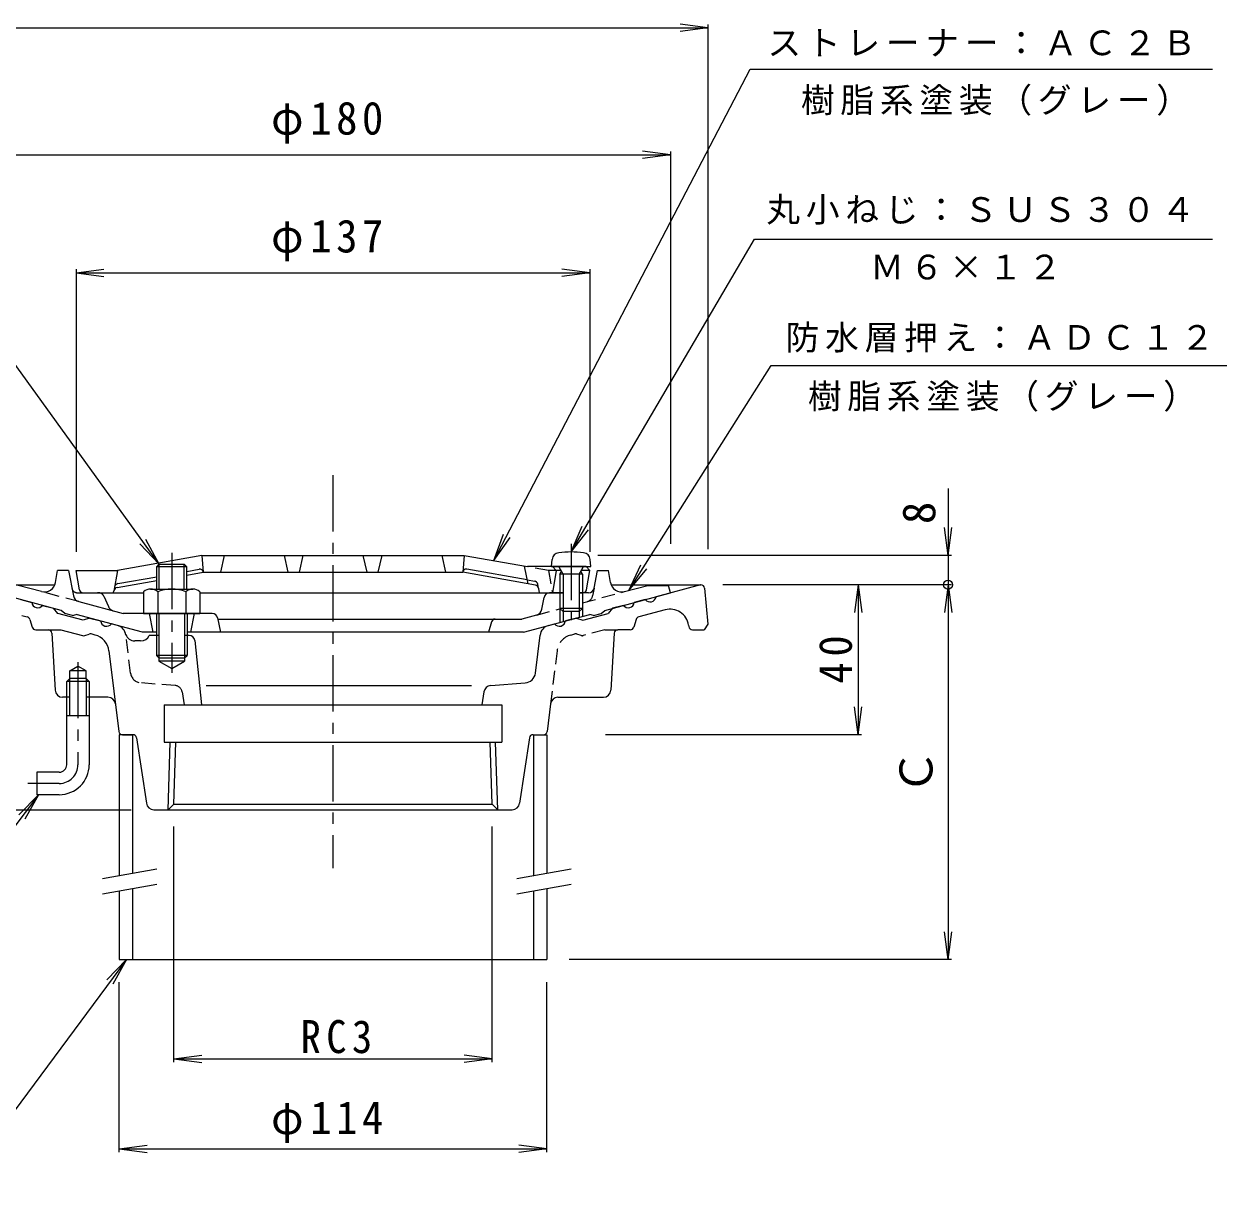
# Model space of a CAD drawing. Units: millimetres, scale not verified. Extents: x -282 to 216, y -347 to 388.
# Drawn here: x -115.5 to 205.3, y -190.5 to 118.4 of the extents above; entities that cross this region are included whole.
import ezdxf
from ezdxf.enums import TextEntityAlignment as Align

# ---------------------------------------------------------------- set-up
doc = ezdxf.new("R2010")
doc.units = ezdxf.units.MM
doc.header["$LTSCALE"] = 3
doc.header["$PDMODE"] = 32
doc.header["$PDSIZE"] = 2.4
doc.linetypes.add('CHAIN1', pattern=[8, 5, -1, 1, -1])
doc.linetypes.add('DASHED1', pattern=[1.8, 1.2, -0.6])
for name, color, linetype, lineweight in [('1-0_1-0ﾚｲﾔ', 3, 'Continuous', 9), ('1-1_1-1ﾚｲﾔ', 2, 'Continuous', 9), ('1-2_1-2ﾚｲﾔ', 6, 'Continuous', 9), ('1-3_1-3ﾚｲﾔ', 4, 'Continuous', 9), ('1-4_1-4ﾚｲﾔ', 7, 'Continuous', 9), ('1-5_1-5ﾚｲﾔ', 7, 'Continuous', 9)]:
    doc.layers.add(name, color=color, linetype=linetype, lineweight=lineweight)
doc.styles.add('ＭＳ ゴシック', font='')
doc.styles.get('ＭＳ ゴシック').set_extended_font_data('MS Gothic')

msp = doc.modelspace()

# ---------------------------------------------------------------- linework, layer by layer
at = {"layer": '1-0_1-0ﾚｲﾔ', "linetype": 'CHAIN1'}
msp.add_line((-33.118, -2.006), (-33.118, -106.849), dxfattribs=at)
at = {"layer": '1-0_1-0ﾚｲﾔ'}
for p, q in [((-131.235, -31.216), (-107.277, -31.216)), ((41.041, -31.216), (64.972, -31.216)), ((64.882, -31.216), (53.026, -34.392)), ((-116.365, -35.169), (-113.467, -35.945)), ((50.128, -35.169), (47.231, -35.945)), ((65.968, -32.121), (66.882, -41.716)), ((-110.569, -36.722), (-107.671, -37.498)), ((-106.481, -38.852), (-107.671, -37.498)), ((41.435, -37.498), (40.245, -38.852)), ((44.333, -36.722), (41.435, -37.498)), ((55.459, -37.881), (48.419, -39.768)), ((-116.113, -39.377), (-114.655, -39.768)), ((-113.957, -40.444), (-113.333, -42.505)), ((-99.72, -40.664), (-106.481, -38.852)), ((-98.012, -40.086), (-99.72, -40.664)), ((-98.012, -40.086), (-95.114, -40.863)), ((-90.548, -42.086), (-92.217, -41.639)), ((24.312, -42.086), (25.98, -41.639)), ((31.776, -40.086), (28.878, -40.863)), ((31.776, -40.087), (33.483, -40.664)), ((47.721, -40.444), (47.097, -42.505)), ((-108.066, -44.16), (-107.223, -59.326)), ((-99.298, -44.744), (-98.164, -44.361)), ((-96.534, -44.623), (-97.585, -44.342)), ((-79.518, -44.716), (-82.118, -44.716)), ((-71.472, -44.716), (-72.718, -44.716)), ((20.863, -54.776), (22.11, -44.618)), ((41.829, -44.16), (40.987, -59.326)), ((46.14, -43.216), (42.828, -43.216)), ((61.7, -41.982), (61.756, -42.361)), ((62.745, -43.216), (65.882, -43.216)), ((66.882, -41.716), (65.882, -43.216)), ((-84.409, -46.216), (-85.972, -46.216)), ((-69.98, -46.063), (-68.221, -63.216)), ((-92.865, -48.844), (-90.226, -70.337)), ((-103.318, -54.216), (-101.118, -52.945)), ((-103.318, -56.215), (-103.318, -54.216)), ((-98.918, -54.216), (-103.318, -54.216)), ((-98.918, -54.216), (-101.118, -52.945)), ((-98.918, -56.215), (-98.918, -54.216)), ((8.946, -58.097), (18.112, -57.401)), ((3.808, -58.216), (-66.927, -58.216)), ((7.123, -59.771), (6.549, -63.216)), ((-103.318, -61.216), (-105.226, -61.216)), ((-93.116, -61.216), (-98.918, -61.216)), ((-78.118, -63.216), (11.882, -63.216)), ((11.882, -63.216), (11.882, -73.216)), ((24.894, -62.972), (23.99, -70.337)), ((26.879, -61.216), (38.99, -61.216)), ((-89.233, -71.216), (-86.48, -71.216)), ((-85.491, -72.067), (-82.877, -89.512)), ((-77.061, -91.215), (-76.498, -73.216)), ((-75.535, -89.737), (-75.019, -73.216)), ((9.299, -89.737), (8.782, -73.216)), ((10.825, -91.215), (10.262, -73.216)), ((19.254, -72.067), (16.641, -89.512)), ((20.243, -71.216), (22.997, -71.216)), ((-77.061, -91.215), (-75.535, -89.737)), ((-75.535, -89.737), (9.299, -89.737)), ((10.825, -91.215), (9.299, -89.737)), ((-80.899, -91.215), (14.663, -91.215))]:
    msp.add_line(p, q, dxfattribs=at)
at = {"layer": '1-0_1-0ﾚｲﾔ', "linetype": 'DASHED1'}
for p, q in [((-87.099, -54.776), (-88.347, -44.618)), ((30.298, -44.623), (31.348, -44.342)), ((33.062, -44.744), (31.928, -44.361)), ((39.416, -43.216), (33.641, -44.763)), ((39.416, -43.216), (42.828, -43.216)), ((26.629, -48.844), (24.894, -62.972)), ((-75.182, -58.097), (-84.349, -57.401)), ((-73.36, -59.762), (-72.785, -63.216))]:
    msp.add_line(p, q, dxfattribs=at)
at = {"layer": '1-0_1-0ﾚｲﾔ', "color": 4, "linetype": 'CHAIN1'}
for p, q in [((-101.118, -51.844), (-101.118, -79.215)), ((-106.118, -84.215), (-114.524, -84.215))]:
    msp.add_line(p, q, dxfattribs=at)
at = {"layer": '1-0_1-0ﾚｲﾔ', "color": 4}
for p, q in [((-103.318, -56.215), (-104.118, -57.016)), ((-98.118, -57.015), (-104.118, -57.015)), ((-104.118, -79.215), (-104.118, -57.016)), ((-98.918, -56.215), (-103.318, -56.215)), ((-103.318, -66.215), (-103.318, -56.215)), ((-98.918, -56.215), (-98.918, -66.215)), ((-98.118, -66.215), (-104.118, -66.215)), ((-106.118, -87.216), (-112.118, -87.216))]:
    msp.add_line(p, q, dxfattribs=at)
at = {"layer": '1-0_1-0ﾚｲﾔ'}
for points in [[(31.776, -40.086), (33.483, -40.664), (40.245, -38.852)], [(-112.376, -43.216), (-105.652, -43.216), (-99.878, -44.763)], [(-78.118, -63.216), (-78.118, -73.216), (11.882, -73.216)]]:
    msp.add_lwpolyline(points, dxfattribs=at)
msp.add_lwpolyline([(-72.718, -51.585), (-79.518, -51.585), (-76.118, -53.548)], close=True, dxfattribs=at)
at = {"layer": '1-0_1-0ﾚｲﾔ', "color": 4}
for points in [[(-98.918, -56.215), (-98.118, -57.016), (-98.118, -79.215)], [(-106.118, -81.215), (-112.118, -81.215), (-112.118, -87.216)]]:
    msp.add_lwpolyline(points, dxfattribs=at)
at = {"layer": '1-0_1-0ﾚｲﾔ'}
for centre, radius, start, end in [((64.972, -32.216), 1, 5.4399, 90), ((51.416, -34.177), 1.625, 217.6203, 352.382), ((-111.856, -35.73), 1.625, 187.62059, 322.37891), ((45.62, -35.73), 1.625, 217.62109, 352.37941), ((56.753, -42.711), 5, 8.38179, 104.99985), ((-114.914, -40.734), 1, 16.83945, 74.99988), ((-93.504, -40.647), 1.625, 187.62059, 322.37891), ((27.267, -40.647), 1.625, 217.62109, 352.37941), ((48.678, -40.734), 1, 105.00012, 163.16055), ((-112.376, -42.216), 1, 196.83916, 270), ((-109.064, -44.216), 1, 3.17966, 90), ((-99.619, -43.797), 1, 255.00035, 288.68936), ((-97.844, -45.308), 1, 75.00035, 108.68983), ((-97.828, -49.453), 5, 7.00064, 75.00015), ((-91.324, -44.984), 3, 7.00102, 75.00084), ((-85.973, -43.716), 2.5, 196.40491, 270.0016), ((-84.409, -43.716), 2.5, 270, 336.42181), ((-71.472, -46.216), 1.5, 5.85687, 90), ((25.088, -44.984), 3, 104.99916, 172.99896), ((42.828, -44.216), 1, 90, 176.82034), ((46.14, -42.216), 1, 270, 343.16084), ((62.745, -42.216), 1, 188.38077, 270), ((17.885, -54.41), 3, 274.33809, 352.99959), ((-105.226, -59.215), 2, 183.17966, 270), ((9.095, -60.1), 2, 94.03098, 170.53719), ((38.99, -59.215), 2, 270, 356.82034), ((-93.116, -63.216), 2, 7.00102, 90), ((26.879, -63.216), 2, 90, 172.99884), ((-89.233, -70.216), 1, 186.99905, 270), ((22.997, -70.216), 1, 270, 353.00095), ((-86.48, -72.216), 1, 8.51888, 90), ((20.243, -72.216), 1, 90, 171.48112), ((-80.899, -89.216), 2, 188.51979, 270), ((14.663, -89.216), 2, 270, 351.48021)]:
    msp.add_arc(centre, radius, start, end, dxfattribs=at)
at = {"layer": '1-0_1-0ﾚｲﾔ', "linetype": 'DASHED1'}
for centre, radius, start, end in [((31.592, -49.453), 5, 104.99985, 172.99936), ((31.607, -45.308), 1, 71.31017, 104.99965), ((33.382, -43.797), 1, 251.31064, 284.99965), ((-84.122, -54.41), 3, 187.00041, 265.66191), ((-75.333, -60.091), 2, 9.46281, 85.66188)]:
    msp.add_arc(centre, radius, start, end, dxfattribs=at)
at = {"layer": '1-0_1-0ﾚｲﾔ', "color": 4}
for radius in [2, 8]:
    msp.add_arc((-106.118, -79.215), radius, 270, 0, dxfattribs=at)
at = {"layer": '1-0_1-0ﾚｲﾔ', "color": 4, "linetype": 'CHAIN1'}
msp.add_arc((-106.118, -79.215), 5, 270, 0, dxfattribs=at)
at = {"layer": '1-1_1-1ﾚｲﾔ', "color": 4, "linetype": 'CHAIN1'}
msp.add_line((-76.118, -22.728), (-76.118, -54.734), dxfattribs=at)
at = {"layer": '1-1_1-1ﾚｲﾔ'}
for p, q in [((-107.111, -30.591), (-106.618, -27.372)), ((-103.618, -27.372), (-106.618, -27.372)), ((-103.618, -27.372), (-102.35, -34.138)), ((36.487, -32.148), (37.382, -27.372)), ((37.382, -27.372), (40.382, -27.372)), ((40.875, -30.591), (40.382, -27.372)), ((-110.853, -33.035), (-117.059, -31.372)), ((44.617, -33.035), (50.823, -31.372)), ((50.823, -31.372), (56.382, -31.372)), ((56.882, -33.372), (56.382, -31.372)), ((-95.597, -33.372), (-95.95, -33.372)), ((22.605, -37.741), (23.162, -34.609)), ((28.252, -33.372), (24.639, -33.372)), ((35.012, -33.372), (32.512, -33.372)), ((-100.902, -35.701), (-89.069, -38.872)), ((27.382, -37.502), (27.382, -41.277)), ((28.252, -38.372), (28.252, -41.044)), ((32.512, -38.372), (32.512, -39.902)), ((33.382, -37.502), (33.382, -39.669)), ((-102.618, -39.383), (-101.618, -39.133)), ((-83.931, -43.872), (-101.618, -39.133)), ((-65.348, -38.872), (-89.069, -38.872)), ((-82.118, -38.872), (-81.118, -43.872)), ((-70.118, -38.872), (-71.118, -43.872)), ((-63.877, -40.078), (-63.118, -43.872)), ((-63.818, -40.372), (17.234, -40.372)), ((9.175, -41.097), (8.382, -43.872)), ((21.153, -39.322), (17.234, -40.372)), ((17.695, -43.872), (35.382, -39.133)), ((36.382, -39.383), (35.382, -39.133)), ((36.382, -39.383), (38.382, -38.847)), ((-80.195, -43.872), (-83.931, -43.872)), ((17.695, -43.872), (-72.042, -43.872))]:
    msp.add_line(p, q, dxfattribs=at)
at = {"layer": '1-1_1-1ﾚｲﾔ', "color": 4}
for p, q in [((-80.118, -32.372), (-80.118, -26.405)), ((-79.442, -32.372), (-79.442, -25.729)), ((-72.795, -32.372), (-72.795, -25.729)), ((-72.118, -32.372), (-72.118, -26.405)), ((-83.618, -33.094), (-83.618, -38.872)), ((-81.742, -32.372), (-70.495, -32.372)), ((-79.865, -33.094), (-79.865, -38.872)), ((-72.371, -33.094), (-72.371, -38.872)), ((-68.618, -33.094), (-68.618, -38.872)), ((-83.618, -38.872), (-68.618, -38.872)), ((-80.195, -38.872), (-80.195, -50.052)), ((-79.518, -38.872), (-79.518, -51.585)), ((-72.718, -38.872), (-72.718, -51.585)), ((-72.042, -38.872), (-72.042, -50.052))]:
    msp.add_line(p, q, dxfattribs=at)
at = {"layer": '1-1_1-1ﾚｲﾔ', "linetype": 'DASHED1'}
for p, q in [((-100.902, -35.701), (-110.853, -33.035)), ((33.382, -36.045), (44.617, -33.035)), ((36.487, -32.149), (36.114, -34.138)), ((21.153, -39.322), (27.382, -37.653))]:
    msp.add_line(p, q, dxfattribs=at)
at = {"layer": '1-1_1-1ﾚｲﾔ', "linetype": 'CHAIN1'}
for p, q in [((-101.249, -33.372), (-98.748, -33.372)), ((-94.224, -34.268), (-93.004, -37.043))]:
    msp.add_line(p, q, dxfattribs=at)
at = {"layer": '1-1_1-1ﾚｲﾔ', "color": 4}
for points in [[(-72.118, -26.405), (-80.118, -26.405), (-79.442, -25.729), (-72.795, -25.729)], [(-72.042, -50.052), (-80.195, -50.052), (-79.518, -50.729), (-72.718, -50.729)]]:
    msp.add_lwpolyline(points, close=True, dxfattribs=at)
at = {"layer": '1-1_1-1ﾚｲﾔ'}
for points in [[(-102.618, -39.383), (-104.618, -38.847), (-105.618, -38.061), (-123.118, -33.372)], [(38.382, -38.847), (39.382, -38.061), (56.882, -33.372)]]:
    msp.add_lwpolyline(points, dxfattribs=at)
for centre, radius, start, end in [((-110.077, -30.137), 3, 254.99973, 351.29286), ((43.84, -30.137), 3, 188.70714, 285.00027), ((-100.384, -33.77), 2, 190.61488, 255.0005), ((24.639, -34.872), 1.5, 90, 169.91187), ((35.012, -31.872), 1.5, 270, 349.38435), ((20.636, -37.39), 2, 284.9995, 349.91257), ((-65.348, -40.372), 1.5, 11.31021, 90), ((10.136, -41.372), 1, 90, 164.05402)]:
    msp.add_arc(centre, radius, start, end, dxfattribs=at)
at = {"layer": '1-1_1-1ﾚｲﾔ', "linetype": 'CHAIN1'}
for centre, radius, start, end in [((-101.249, -31.872), 1.5, 190.61565, 270), ((-95.597, -34.872), 1.5, 23.73393, 90), ((-91.174, -36.238), 2, 203.73325, 254.99962)]:
    msp.add_arc(centre, radius, start, end, dxfattribs=at)
at = {"layer": '1-1_1-1ﾚｲﾔ', "color": 4}
for centre, radius, start, end in [((-81.742, -35.172), 2.8, 47.92557, 132.07463), ((-76.118, -42.462), 10.089, 68.19786, 111.80214), ((-70.495, -35.172), 2.8, 47.92572, 132.07428)]:
    msp.add_arc(centre, radius, start, end, dxfattribs=at)
at = {"layer": '1-1_1-1ﾚｲﾔ', "linetype": 'DASHED1'}
msp.add_arc((34.148, -33.77), 2, 284.9995, 349.38512, dxfattribs=at)
at = {"layer": '1-2_1-2ﾚｲﾔ', "color": 4, "linetype": 'CHAIN1'}
msp.add_line((30.382, -20.327), (30.382, -40.66), dxfattribs=at)
at = {"layer": '1-2_1-2ﾚｲﾔ'}
for p, q in [((-68.118, -23.372), (-90.618, -27.372)), ((-68.118, -23.372), (1.882, -23.372)), ((-68.117, -23.372), (-67.721, -27.872)), ((-62.118, -23.372), (-63.118, -27.872)), ((-46.118, -23.372), (-45.118, -27.872)), ((-41.118, -23.372), (-42.118, -27.872)), ((-25.118, -23.372), (-24.118, -27.872)), ((-20.118, -23.372), (-21.118, -27.872)), ((-4.118, -23.372), (-3.118, -27.872)), ((1.882, -23.372), (1.485, -27.872)), ((1.882, -23.372), (18.757, -26.372)), ((-101.618, -27.372), (-90.618, -27.372)), ((-100.757, -32.537), (-101.618, -27.372)), ((-90.618, -27.372), (-91.548, -32.954)), ((-72.118, -27.638), (-68.777, -27.044)), ((-72.118, -28.654), (-67.721, -27.872)), ((-67.721, -27.872), (1.485, -27.872)), ((20.865, -31.317), (1.485, -27.872)), ((18.66, -29.91), (2.541, -27.044)), ((17.882, -26.217), (18.882, -30.965)), ((25.382, -26.372), (26.382, -27.372)), ((26.382, -27.372), (25.382, -33.372)), ((27.69, -27.372), (26.382, -27.372)), ((35.382, -27.372), (33.074, -27.372)), ((34.521, -32.537), (35.382, -27.372)), ((-90.708, -31.959), (-80.118, -30.076)), ((-90.533, -30.912), (-80.118, -29.06)), ((-99.771, -33.372), (-83.618, -33.372)), ((-68.618, -33.372), (28.252, -33.372)), ((21.677, -32.138), (21.812, -32.954)), ((32.512, -33.372), (33.535, -33.372))]:
    msp.add_line(p, q, dxfattribs=at)
at = {"layer": '1-2_1-2ﾚｲﾔ', "color": 4}
for p, q in [((25.132, -26.372), (25.298, -24.469)), ((35.632, -26.372), (35.465, -24.469)), ((25.132, -26.372), (35.632, -26.372)), ((28.252, -28.372), (27.2, -26.5)), ((27.382, -28.372), (27.823, -27.608)), ((33.382, -28.372), (27.382, -28.372)), ((27.382, -28.372), (27.382, -37.502)), ((28.252, -28.372), (28.252, -38.372)), ((32.512, -28.372), (33.564, -26.5)), ((32.512, -28.372), (32.512, -38.372)), ((33.382, -28.372), (32.941, -27.608)), ((33.382, -28.372), (33.382, -37.502)), ((28.252, -38.372), (27.382, -37.502)), ((33.382, -37.502), (27.382, -37.502)), ((32.512, -38.372), (28.252, -38.372)), ((32.512, -38.372), (33.382, -37.502))]:
    msp.add_line(p, q, dxfattribs=at)
at = {"layer": '1-2_1-2ﾚｲﾔ', "linetype": 'DASHED1'}
for p, q in [((24.383, -27.372), (18.757, -26.372)), ((24.383, -27.372), (25.312, -32.954)), ((26.382, -27.372), (24.383, -27.372)), ((18.66, -29.91), (20.691, -30.271)), ((21.677, -32.138), (21.502, -31.091))]:
    msp.add_line(p, q, dxfattribs=at)
at = {"layer": '1-2_1-2ﾚｲﾔ'}
msp.add_lwpolyline([(35.382, -27.372), (34.382, -26.372), (18.757, -26.372)], dxfattribs=at)
at = {"layer": '1-2_1-2ﾚｲﾔ', "color": 4}
for centre, radius, start, end in [((27.291, -24.643), 2, 96.33815, 175.00002), ((30.382, -52.472), 30, 83.6618, 96.3382), ((33.473, -24.643), 2, 4.99998, 83.66183), ((26.982, -26.622), 0.25, 29.32918, 90), ((33.782, -26.622), 0.25, 90, 150.67082)]:
    msp.add_arc(centre, radius, start, end, dxfattribs=at)
at = {"layer": '1-2_1-2ﾚｲﾔ'}
for centre, radius, start, end in [((-68.62, -27.93), 0.9, 5.03922, 100.08057), ((2.383, -27.93), 0.9, 79.91943, 174.96078), ((-90.533, -32.943), 1, 100.0804, 170.53719), ((-90.358, -31.896), 1, 100.0804, 170.53719), ((20.69, -32.302), 1, 9.44452, 79.91861), ((-99.771, -32.372), 1, 189.46068, 270), ((-92.042, -32.872), 0.5, 270, 350.53702), ((22.306, -32.872), 0.5, 189.4465, 270), ((33.535, -32.372), 1, 270, 350.53915)]:
    msp.add_arc(centre, radius, start, end, dxfattribs=at)
at = {"layer": '1-2_1-2ﾚｲﾔ', "linetype": 'DASHED1'}
for centre, radius, start, end in [((20.516, -31.255), 1, 9.4442, 79.91861), ((25.805, -32.872), 0.5, 189.46298, 270)]:
    msp.add_arc(centre, radius, start, end, dxfattribs=at)
at = {"layer": '1-3_1-3ﾚｲﾔ'}
for p, q in [((-86.618, -71.215), (-90.118, -71.215)), ((-90.118, -71.215), (-90.118, -108.773)), ((-86.618, -71.215), (-86.618, -108.156)), ((20.382, -71.215), (20.382, -108.773)), ((20.382, -71.216), (23.882, -71.216)), ((23.882, -71.215), (23.882, -108.156)), ((-86.618, -112.217), (-86.618, -131.215)), ((23.882, -112.217), (23.882, -131.215)), ((-90.118, -112.835), (-90.118, -131.215)), ((20.382, -112.835), (20.382, -131.215)), ((-90.118, -131.215), (23.882, -131.215))]:
    msp.add_line(p, q, dxfattribs=at)
at = {"layer": '1-3_1-3ﾚｲﾔ', "color": 7}
for p, q in [((-94.593, -109.562), (-80.093, -107.005)), ((15.907, -109.562), (30.407, -107.005)), ((-94.593, -113.624), (-80.093, -111.067)), ((15.907, -113.624), (30.407, -111.067))]:
    msp.add_line(p, q, dxfattribs=at)
at = {"layer": '1-4_1-4ﾚｲﾔ'}
for p, q in [((-133.118, 117.395), (66.882, 117.395)), ((66.882, 117.395), (59.446, 118.374)), ((66.882, 117.395), (59.446, 116.416)), ((66.882, 118.295), (66.882, -21.738)), ((-123.115, 83.493), (56.882, 83.493)), ((56.882, 83.493), (49.446, 84.472)), ((56.882, 83.493), (49.446, 82.514)), ((56.882, 84.393), (56.882, -20.264)), ((-101.618, 52.04), (-94.182, 53.019)), ((-101.618, 52.94), (-101.618, -22.459)), ((-101.618, 52.04), (35.382, 52.04)), ((-101.618, 52.04), (-94.182, 51.061)), ((35.382, 52.04), (27.946, 53.019)), ((35.382, 52.04), (27.946, 51.061)), ((35.382, 52.94), (35.382, -22.459)), ((130.889, -5.545), (130.889, -23.372)), ((130.889, -23.372), (129.91, -15.936)), ((130.889, -23.372), (131.868, -15.936)), ((131.789, -23.372), (37.484, -23.372)), ((130.889, -23.372), (130.889, -31.216)), ((131.789, -31.216), (70.882, -31.216)), ((106.889, -31.216), (105.91, -38.651)), ((106.889, -31.216), (106.889, -71.216)), ((106.889, -31.216), (107.868, -38.651)), ((130.889, -31.216), (129.91, -38.651)), ((130.889, -31.216), (130.889, -131.215)), ((130.889, -31.216), (131.868, -38.651)), ((106.889, -71.216), (105.91, -63.78)), ((106.889, -71.216), (107.868, -63.78)), ((107.789, -71.216), (39.584, -71.216)), ((-164.787, -91.216), (-86.899, -91.216)), ((-75.535, -158.576), (-75.535, -95.737)), ((9.299, -158.576), (9.299, -95.737)), ((130.889, -131.215), (129.91, -123.78)), ((130.889, -131.215), (131.868, -123.78)), ((-88.197, -131.219), (-93.411, -136.611)), ((-88.197, -131.219), (-91.838, -137.776)), ((131.789, -131.215), (29.882, -131.215)), ((-90.118, -182.576), (-90.118, -137.215)), ((23.882, -182.576), (23.882, -137.215)), ((-75.535, -157.676), (-68.099, -156.697)), ((9.299, -157.676), (1.863, -156.697)), ((-75.535, -157.676), (9.299, -157.676)), ((-75.535, -157.676), (-68.099, -158.655)), ((9.299, -157.676), (1.863, -158.655)), ((-90.118, -181.676), (-82.682, -180.697)), ((-90.118, -181.676), (23.882, -181.676)), ((-90.118, -181.676), (-82.682, -182.655)), ((23.882, -181.676), (16.446, -180.697)), ((23.882, -181.676), (16.446, -182.655))]:
    msp.add_line(p, q, dxfattribs=at)
msp.add_point((130.889, -31.216), dxfattribs=at)
at = {"layer": '1-5_1-5ﾚｲﾔ'}
for p, q in [((9.782, -24.776), (78.116, 106.294)), ((78.116, 106.294), (201.426, 106.294)), ((-79.442, -25.729), (-143.23, 62.367)), ((30.382, -22.472), (79.283, 60.941)), ((79.283, 60.941), (201.424, 60.941)), ((45.804, -32.717), (83.723, 27.315)), ((83.723, 27.315), (205.271, 27.315)), ((30.382, -22.472), (33.298, -15.562)), ((-79.442, -25.729), (-83.01, -19.132)), ((9.782, -24.776), (12.351, -17.73)), ((9.782, -24.776), (14.087, -18.636)), ((30.382, -22.472), (34.987, -16.552)), ((-79.442, -25.729), (-84.595, -20.28)), ((45.804, -32.717), (48.948, -25.907)), ((45.804, -32.717), (50.603, -26.953)), ((-111.607, -87.216), (-147.723, -134.832)), ((-111.607, -87.216), (-116.88, -92.548)), ((-111.607, -87.216), (-115.32, -93.732))]:
    msp.add_line(p, q, dxfattribs=at)
msp.add_lwpolyline([(-88.197, -131.219), (-132.15, -190.531), (-237.84, -190.531)], dxfattribs=at)

# ---------------------------------------------------------------- texts
at = {"layer": '1-4_1-4ﾚｲﾔ', "color": 2, "style": 'ＭＳ ゴシック'}
for s, p in [('8', (130.139, -15.037)), ('Ｃ', (129.389, -87.215))]:
    msp.add_text(s, height=8.798, rotation=90, dxfattribs=at).set_placement(p, align=Align.BOTTOM_LEFT)
at = {"layer": '1-4_1-4ﾚｲﾔ', "color": 2, "char_height": 8.798, "attachment_point": 7, "style": 'ＭＳ ゴシック'}
for s, insert in [('\\T1.21;\\W0.95;φ180', (-49.617, 86.493)), ('\\T1.21;\\W0.95;φ137', (-49.618, 55.04)), ('\\T1.27;\\W0.9;RC3', (-41.743, -156.29)), ('\\T1.21;\\W0.95;φ114', (-49.618, -180.176))]:
    msp.add_mtext(s, dxfattribs=dict(at, insert=insert))
at = {"layer": '1-4_1-4ﾚｲﾔ', "color": 2, "insert": (105.389, -57.591), "char_height": 8.798, "attachment_point": 7, "rotation": 90, "style": 'ＭＳ ゴシック'}
msp.add_mtext('\\T1.27;\\W0.95;40', dxfattribs=at)
at = {"layer": '1-5_1-5ﾚｲﾔ', "char_height": 6.598, "attachment_point": 7, "style": 'ＭＳ ゴシック'}
for s, insert in [('\\T1.17;ストレーナー：ＡＣ２Ｂ', (82.718, 109.715)), ('\\T1.17;樹脂系塗装（グレー）', (91.653, 93.916)), ('\\T1.17;丸小ねじ：ＳＵＳ３０４', (82.441, 64.849)), ('\\T1.17;Ｍ６×１２', (110.141, 50.14)), ('\\T1.17;防水層押え：ＡＤＣ１２', (87.589, 30.737)), ('\\T1.17;樹脂系塗装（グレー）', (93.513, 14.938))]:
    msp.add_mtext(s, dxfattribs=dict(at, insert=insert))

doc.saveas('drawing.dxf')
